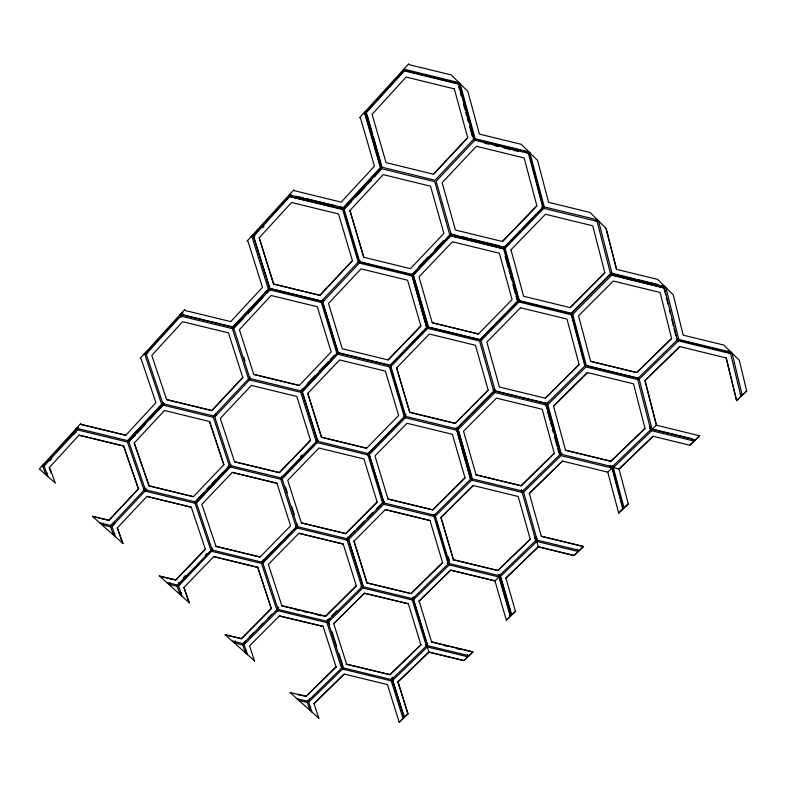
<?xml version="1.0" encoding="UTF-8"?>
<svg xmlns="http://www.w3.org/2000/svg" width="786" height="786" viewBox="0 0 786 786"><rect width="100%" height="100%" fill="white"/><g stroke="black" fill="none" stroke-linecap="round" stroke-linejoin="round"><path stroke-width="1.18" d="M329.118 618.346L328.234 622.266L342.873 667.825L391.556 679.605L426.356 646.053L426.356 641.916L412.758 597.409M389.974 674.732L420.903 644.726L389.974 674.732L345.968 664.091M450.702 570.125L419.105 601.084L450.702 570.125L494.944 580.864L498.963 576.993L498.52 574.615M468.898 655.691L427.692 645.699L413.613 599.63L413.701 596.82M426.356 646.053L412.277 599.983L412.336 598.107M344.17 674.083L313.997 703.647L344.17 674.083L387.4 684.547L399.209 722.265L407.954 713.786L397.962 681.826L428.901 652.036L463.848 660.505L472.838 651.938L431.593 641.936L472.838 651.938M411.029 593.646L442.597 562.619L411.029 593.646L367.013 582.976L353.985 541.112L367.013 582.976M420.883 326.003L388.137 359.939L342.264 348.768L328.499 303.455L361.059 268.851L407.59 280.229L420.883 326.003L388.137 359.939M404.22 715.083L404.122 717.441L392.548 680.509L392.774 677.208M408.356 603.805L364.429 593.273L333.667 623.72L364.449 593.155L408.356 603.805L420.903 644.864M399.209 722.265L407.954 713.786M407.944 713.943L397.962 681.826M391.909 677.611L403.238 713.767L403.031 718.473L391.231 680.853L391.389 678.652M409.761 412.355L396.596 367.877L409.761 412.355L455.222 423.418L488.175 390.239L475.481 345.29L429.362 334.05L396.586 367.936M405.714 416.413L390.868 366.482L391.202 364.783L427.712 327.025L479.146 339.562L493.873 391.566L456.804 428.842L405.714 416.413L405.91 414.251M369.302 454.544L405.37 417.779L405.566 415.617L369.833 452.058L369.302 454.544L384.089 502.942L434.344 515.154L470.627 479.175L456.165 427.918L470.627 479.175M404.328 416.796L404.535 414.635L389.817 365.176L389.473 366.885L404.328 416.796L368.261 453.581L317.564 441.251L302.109 391.929L338.776 352.747L388.628 364.891M388.038 499.051L432.762 509.829L464.998 477.809L452.363 434.314L407.01 423.281L374.942 455.919L388.038 499.051L432.762 509.918L465.017 477.898M430.011 520.538L385.386 509.603L430.011 520.538L442.606 562.727M434.285 514.614L447.941 560.516L448.138 563.965L412.611 598.696L363.152 586.7L348.444 539.766L383.755 504.268L384.02 502.323M382.723 503.315L383.126 500.397L368.477 452.431L367.936 454.927L382.723 503.315L347.412 538.823L297.53 526.708L282.154 478.89L283.481 476.188L318.261 440.229M413.161 275.434L413.289 274.569L450.594 235.436L503.639 248.808L517.905 300.979L480.02 339.621L428.075 326.966L413.161 275.434L450.83 235.918L503.639 248.808M377.123 502.058L345.742 533.665L301.343 522.887L287.705 480.334L318.949 448.04L363.967 458.975L377.123 502.058L345.742 533.665M328.234 622.266L362.827 587.987L363.26 585.256M297.54 525.775L264.332 559.642L262.848 563.061L278.126 609.455L327.222 621.353L361.815 587.063L362.395 583.428L347.815 536.897M412.09 274.402L449.759 234.876L434.776 181.674L381.475 168.656L344.052 209.076L359.683 261.62L412.09 274.402L412.228 273.557M426.66 327.369L411.884 274.982L359.988 262.327L322.732 302.04L338.275 352.934L389.817 365.49L426.66 327.369L411.884 274.982M311.904 712.028L308.662 702.193L342.558 669.073L343.118 665.84M296.98 698.715L307.67 701.299L341.556 668.159L342.313 663.865L338.963 653.441M356.294 585.845L325.551 616.371L281.86 605.78L268.35 564.397L298.916 533.291L343.207 544.04L356.294 585.845L325.551 616.371M306 696.494L336.153 666.852L306 696.494L289.965 692.456L318.88 718.257M348.444 539.766L349.151 536.533L355.125 530.521M310.676 706.781L309.91 710.249L307.365 702.537L307.886 700.247M361.815 587.063L347.088 540.129L347.569 537.978M308.662 702.193L309.448 698.774M341.556 668.159L326.917 622.62L327.664 619.397M366.59 448.226L321.503 437.183L307.748 393.373L339.65 359.939L385.405 371.139L398.64 415.489L366.59 448.226L321.464 437.262L307.788 393.314M343.207 544.04L298.916 533.291M323.105 626.393L279.472 615.959L323.105 626.393L336.123 666.99M454.288 88.877L406.126 77.057L372.102 114.334L386.034 162.614L433.469 174.207L467.699 137.688L454.298 88.838M649.56 428.419L691.533 438.637L694.058 441.044L651.682 430.728L649.56 428.419L649.973 427.053L652.095 429.353L695.296 439.865M458.68 83.66L459.004 82.638L404.761 69.364L404.515 68.48L404.977 70.514L458.68 83.66L459.771 84.741L474.656 139.181L527.858 152.189L528.929 153.25L543.087 206.62L597.478 219.834L595.817 219.5L596.869 220.542L610.653 274.157L571.687 313.329L519.35 300.566L518.455 299.456L504.327 247.777L542.694 208.094L543.843 208.319L505.093 248.386L519.35 300.566M459.771 84.741L460.105 83.729L475.127 138.719L528.87 151.855L527.858 152.189M281.86 605.78L325.581 616.244M247.531 654.591L244.151 644.569L277.831 610.722L278.499 608.816M278.126 609.455L278.794 607.549M232.361 641.052L243.129 643.665L276.81 609.808L277.812 606.949M183.953 587.437L189.23 602.754L183.953 587.437L213.772 556.616L257.739 567.276L271.308 608.61L241.381 638.743L225.169 634.823L254.615 660.918M301.343 522.887L345.761 533.556M262.848 563.061L297.216 528.025L298.002 525.942M231.457 465.341L196.362 502.853L212.299 550.112L261.817 562.128L296.184 527.082L297.373 523.967M246.303 650.7L245.497 652.783L242.845 644.923L243.66 642.869M244.151 644.569L245.772 640.482M241.381 638.743L271.357 608.482M235.25 640.836L234.395 642.869L242.845 644.923M282.154 478.89L317.249 442.606L317.917 441.025M316.198 441.634L317.22 439.266L301.903 390.396L300.733 392.322L316.198 441.634L281.113 477.927L230.789 465.705L214.745 416.973L216.71 414.831M276.81 609.808L261.522 563.424L262.642 560.86M261.817 562.128L262.563 560.418M271.308 608.61L257.739 567.276M260.058 557.028L215.983 546.349L260.058 557.028L290.604 525.834L276.947 483.262L232.263 472.406L201.845 504.298L215.983 546.349M310.529 440.347L279.344 472.651L234.562 461.775L220.326 418.417L251.373 385.415L296.784 396.468L310.529 440.347L279.344 472.651M281.113 477.927L282.007 476.139M296.184 527.082L280.808 479.264L282.145 476.562M276.947 483.262L232.263 472.406M302.109 391.929L338.776 352.747M336.88 353.336L337.725 351.755L322.319 301.343L270.826 288.796L233.737 328.224L249.899 378.498L301.048 390.947L336.88 353.336L321.327 302.453L322.319 301.343M213.772 556.616L257.69 567.394M182.087 596.201L178.569 586.002L212.986 549.758M166.671 582.446L177.528 585.079L210.982 550.475L212.436 547.999M181.124 592.526L180.023 594.363L177.263 586.356L179.493 582.75M175.681 580.048L205.48 549.149L175.681 580.048L159.342 576.089L175.759 579.93M301.048 390.947L302.217 389.021M178.569 586.002L180.79 582.406L212.249 549.866M177.528 585.079L179.208 582.387M299.27 385.474L253.75 374.401L299.27 385.474L331.152 351.941L317.298 306.746L271.121 295.497L239.416 329.668L253.75 374.401M169.894 582.495L168.735 584.293L177.263 586.356M196.362 502.853L231.703 465.322M234.562 461.775L279.394 472.563M164.264 403.67L128.747 441.624L145.371 489.776L195.311 501.9L230.652 464.369M223.853 464.723L209.489 421.522L164.48 410.489L134.259 443.058L149.006 485.905L193.454 496.693L223.853 464.723L209.557 421.443M210.982 550.475L195.036 503.227L197.139 500.328M205.411 549.247L191.273 507.167L146.923 496.408L117.311 527.887L122.803 543.48L117.311 527.887M195.311 501.9L203.348 492.802M193.454 496.693L149.085 485.817L134.259 443.058M359.988 262.327L359.34 263.074L411.736 275.857M467.69 137.707L433.469 174.207M363.771 257.277L349.927 210.51L383.204 174.63L430.541 186.184L443.894 233.462L410.42 268.655L363.771 257.277L349.927 210.51M359.683 261.62L360.322 260.893M322.732 302.04L323.714 300.94M358.917 261.306L358.259 262.043L342.627 209.508L289.749 196.598L253.377 236.468L269.647 288.354L321.651 301.028L358.917 261.306L343.433 209.273L289.749 196.598M114.874 533.389L113.459 534.971L110.58 526.817L101.984 524.724L103.447 523.191M146.923 496.408L191.204 507.265M321.651 301.028L322.653 299.928M250.695 378.675L249.594 379.884L300.733 392.322M108.989 520.273L92.414 516.373L108.9 520.371L138.493 488.804L123.687 446.035L78.954 435.169L49.538 467.326L55.364 483.135L39.3 468.987L80.722 423.595L80.997 424.371L125.819 435.257L80.889 424.44L80.722 423.595M125.731 435.336L155.923 402.678L141.008 358.573L140.105 358.426L184.671 309.596L184.857 310.441L230.789 321.621L262.465 287.362L247.973 241.273L247.089 241.096L293.895 189.799L294.151 190.644L341.212 202.14L374.46 166.151L360.44 117.92L359.585 117.713L408.799 63.735L409.054 64.658L451.292 74.955L467.808 91.363L479.45 134.121L521.315 144.339L537.545 160.413L548.618 202.336L590.09 212.466L606.026 228.264L616.548 269.362L657.627 279.394L673.288 294.907L683.191 335.16L723.886 345.083L739.361 360.371L746.7 391.015L736.61 400.634L726.195 357.895L736.61 400.634M45.5 463.514L46.286 463.711L42.778 466.275L41.982 466.078L45.5 463.514L78.384 427.466M146.638 352.619L147.444 352.816L143.995 354.191L146.638 352.619L182.008 313.84L179.68 315.068M255.037 235.977L251.147 236.684L252.827 236.193L289.975 195.459L288.6 195.557M289.808 194.28L290.073 195.125L343.767 207.809L380.837 167.772L365.274 114.029L363.81 113.115L364.429 113.823L404.731 69.64M78.649 428.645L44.095 465.892L47.907 476.483M249.368 377.968L213.684 416L162.918 403.66L146.167 353.995L180.76 316.07L183.079 314.842L234.189 327.281L232.361 328.636L180.76 316.07M366.129 112.87L404.397 70.917L458.631 84.19L473.663 139.171L435.061 180.23L381.829 167.153L366.129 112.87L366.718 113.587M50.029 460.645L51.67 458.857M73.727 434.687L76.173 432.005M180.633 317.524L182.264 315.736M262.406 227.901L264.047 226.103M259.154 237.903L291.547 202.493L338.511 213.959L352.413 260.647L319.912 295.32L273.587 284.07L259.213 237.883L273.636 284.041L319.912 295.32L352.442 260.628M229.443 466.088L213.389 417.366L215.364 415.214M146.383 489.707L145.096 491.103L195.036 503.227M250.194 377.084L248.523 378.891L232.361 328.636M115.562 536.838L111.887 526.443L114.736 523.358L113.695 522.425L110.836 525.51L99.881 522.847M213.684 416L215.659 413.858M77.028 427.653L77.303 428.419L127.686 440.661L163.203 402.697M183.099 312.641L180.79 313.85L181.055 314.655L232.666 327.222L269.755 287.784L253.652 236.399L252.827 236.193M342.961 208.035L380.385 167.595L364.665 113.322M163.203 402.904L127.686 440.661M269.755 287.784L232.666 327.222M135.585 434.845L128.747 441.624M137.226 433.076L145.42 424.224M150.332 418.918L155.255 413.603M156.886 411.835L164.264 403.876M243.758 318.025L233.737 328.224M247.855 313.594L262.622 297.648M266.719 293.227L270.826 288.796M351.44 201.737L344.052 209.076M355.557 197.286L366.266 185.722M367.917 183.944L371.208 180.387M374.5 176.821L381.475 168.656M145.331 488.764L144.044 490.15L127.42 442.007L77.048 429.775M110.58 526.817L113.439 523.722M108.9 520.371L138.493 488.804M242.845 377.516L211.817 410.597L166.642 399.622L151.777 355.429L182.617 321.71L228.441 332.861L242.786 377.575L211.886 410.538L166.642 399.622M110.836 525.51L145.793 488.253M111.887 526.443L146.844 489.187M214.745 416.973L250.42 378.94M474.754 140.242L436.132 181.281L451.203 234.454L504.023 247.344L542.772 207.268L528.477 153.378L474.754 140.242L474.272 140.684M179.739 314.95L180.79 313.85M206.728 489.256L210.108 485.699M211.807 483.921L216.032 479.489M217.722 477.711L222.802 472.386M227.871 467.051L229.561 465.283M307.287 383.696L314.901 375.718M319.126 371.277L328.42 361.521M330.11 359.742L334.345 355.311M418.859 266.592L427.977 257.022M434.609 250.066L443.726 240.496M502.45 241.508L536.887 205.824L524.144 157.947L476.404 146.284L442.154 182.686L455.438 230.033L502.45 241.508L536.887 205.824M183.167 577.965L185.722 575.332M205.274 555.093L206.973 553.334M300.262 456.813L301.952 455.055M390.868 366.482L427.722 328.381L427.712 327.025M510.959 249.82L545.455 214.254L592.732 225.808L604.847 272.752L570.214 307.631L523.623 296.263L510.988 249.84M478.438 333.991L512.089 299.564L499.375 253.22L452.481 241.774L418.987 276.878L432.212 322.732L478.438 333.991L432.212 322.732M495.288 391.173L480.551 339.159L518.082 300.891L569.909 313.526L571.294 314.764L584.863 365.922L546.761 403.699L495.288 391.173L494.64 389.227M571.294 314.764L518.966 302.001L481.071 340.633L480.551 339.159M520.529 307.739L486.858 342.087L499.464 387.046L545.278 398.207L579.144 364.576L567.001 319.077L520.558 307.778M455.222 423.418L488.175 390.239M570.214 307.631L604.847 272.752M249.201 637.043L253.475 632.74M258.614 627.572L262.897 623.269M268.036 618.101L271.455 614.662M276.593 609.494L278.303 607.775M356.834 528.811L364.517 521.089M367.072 518.505L373.055 512.501M376.465 509.063L384.148 501.34M457.55 427.535L494.266 390.613L545.248 403.022L546.378 405.085L559.927 454.652L522.651 491.103L472.013 478.802L457.55 427.535L471.256 474.921M571.334 313.113L609.916 274.324L664.445 288.059L677.336 339.866L638.173 378.154L586.297 365.519L584.784 363.81L571.334 313.113L572.739 314.351L586.297 365.519M457.835 429.814L494.915 392.558L546.378 405.085M572.739 314.351L611.705 275.188L664.445 288.059M279.511 615.831L249.565 645.886L254.566 661.055M353.955 541.21L385.386 509.603M545.278 398.207L579.144 364.576M331.692 615.802L336.83 610.702M360.833 586.896L362.543 585.197M521.717 490.769L535.806 540.503L499.316 575.686L449.494 563.601L435.365 516.107L471.659 480.148L471.236 477.416M637.181 377.329L650.661 429.745L612.353 466.678L561.342 454.269L547.793 404.692L585.904 366.924L637.76 379.569L635.756 377.722L584.391 365.205L585.904 366.924M440.946 517.463L473.221 485.532L518.17 496.467L530.255 539.255L497.823 570.577L453.483 559.819L440.946 517.463L453.483 559.819M553.55 406.156L587.397 372.554L633.516 383.843L645.011 428.419L610.968 461.313L565.556 450.26L553.511 406.087L587.447 372.613M440.956 517.561L473.221 485.532M476.1 474.852L521.128 485.719L554.258 453.276L542.183 409.251L496.477 398.119L463.514 431.2L476.1 474.852L521.157 485.807L554.297 453.355M590.62 361.334L636.719 372.525L671.608 338.491L636.788 372.584L590.62 361.334L578.545 315.766L613.257 281.034L660.102 292.471L671.608 338.491M447.224 563.12L448.944 561.44L449.15 564.898L413.613 599.63M622.817 508.955L611.96 468.043L560.949 455.634L523.673 492.075L523.073 490.179M612.206 465.901L613.375 467.66L619.034 469.036L653.097 436.25L689.813 445.249L699.707 435.808L656.389 425.206L652.095 429.353L639.195 379.166L678.367 340.878L730.626 353.621L740.923 396.37M574.114 555.535L538.302 546.742L505.879 578.083L538.341 546.85L574.114 555.535L583.546 546.545L541.318 536.288L529.292 493.441L562.442 461.087L607.794 472.19L611.96 468.043L610.231 465.4L610.84 467.719M679.792 346.577L644.962 380.571L656.457 425.275L645.031 380.63L679.792 346.577L726.293 357.954M497.823 570.577L530.255 539.255M565.556 450.26L610.909 461.225L645.011 428.419M425.619 644.491L427.348 642.82L427.358 646.966L428.91 652.174L397.952 681.963M392.548 680.509L427.358 646.966L467.778 656.762L467.591 654.65M449.15 564.898L498.963 576.993L510.31 616.204L509.554 612.304L510.694 611.223L511.46 615.114L500.318 576.629L536.818 541.456L578.191 551.497L577.258 549.257M651.682 430.728L613.375 467.66L624.015 507.815L622.188 504.828L611.94 466.196M574.075 555.427L583.546 546.545M736.511 400.575L746.7 391.015M428.91 652.174L463.858 660.643L472.848 652.075M506.341 620.144L515.469 611.292L506.341 620.144L494.944 580.864L450.712 570.243M628.279 503.895L618.67 513.062L628.279 503.895L619.034 469.036L653.097 436.25M78.954 435.169L123.687 446.035M127.42 442.007L130.171 439.649M47.514 473.26L45.775 474.577L42.778 466.275M43.024 464.939L46.521 462.384M75.869 428.881L78.394 427.122M146.167 353.995L147.915 352.943M145.086 353.002L147.719 351.43M528.929 153.25L529.951 152.926L544.236 206.826L543.087 206.62M527.475 153.692L528.477 153.378M252.286 235.427L253.957 234.955M342.627 209.508L343.433 209.273M662.146 287.067L663.6 286.654L665.909 287.637L678.799 339.454L731.068 352.197L728.15 350.605L732.09 353.219L742.181 395.161L740.186 393.835M290.073 195.125L291.39 195.026M541.642 207.052L542.772 207.268M596.869 220.542L598.539 220.886L612.117 273.734L664.868 286.605L662.569 285.632L663.6 286.654L665.634 294.819M595.405 220.974L597.065 221.328L542.694 208.094M606.026 228.264L616.548 269.362M337.941 354.339L389.473 366.885M409.761 412.286L455.212 423.34M562.049 453.679L559.701 453.109L560.949 455.634M405.37 417.779L456.45 430.207M162.633 405.026L213.389 417.366M317.249 442.606L367.936 454.927M471.659 480.148L522.277 492.449L521.393 489.609M583.497 546.437L541.318 536.288M536.17 536.877L537.192 540.129L579.37 550.377M230.495 467.051L280.808 479.264M383.755 504.268L434 516.481L448.138 563.965M453.473 559.701L497.803 570.459M297.216 528.025L347.088 540.129M367.033 582.858L411.029 593.528M212.014 551.418L261.522 563.424M362.827 587.987L412.277 599.983M294.888 609.386L298.444 610.25M304.379 611.685L307.935 612.549M317.436 614.848L320.993 615.713M444.011 645.532L447.519 646.377M456.853 648.647L460.35 649.491M277.831 610.722L326.917 622.62M225.228 634.695L241.43 638.615M389.984 674.594L346.655 664.249L333.686 623.593M342.558 669.073L391.231 680.853M306.363 696.18L298.13 694.185L299.446 695.364M298.985 700.503L307.365 702.537M364.429 113.823L365.274 114.029M484.913 143.288L488.46 144.152M494.374 145.597L497.921 146.461M503.826 147.906L510.92 149.645M513.287 150.224L518.013 151.374M296.145 196.186L303.288 197.934M305.675 198.514L335.435 205.775M337.823 206.364L343.767 207.809M458.091 235.721L450.958 233.982L451.203 234.454M460.468 236.301L467.611 238.04M469.989 238.62L499.709 245.88M611.508 273.164L635.255 278.961M637.633 279.541L657.813 284.473M677.139 339.68L727.718 352.02L730.626 353.621M269.333 289.788L321.327 302.453M427.722 328.381L479.647 341.036L479.146 339.562M381.829 167.153L373.478 136.951M610.319 272.88L612.117 273.734M609.916 274.324L611.705 275.188M676.382 337.98L678.799 339.454M676.766 339.886L678.367 340.878M503.276 246.745L504.023 247.344M504.327 247.777L505.093 248.386M92.414 516.373L122.891 543.381M159.42 575.971L189.23 602.754M637.849 377.938L639.195 379.166M699.707 435.808L689.813 445.249M364.999 111.769L365.618 112.516M518.082 300.891L518.966 302.001M546.653 402.629L547.793 404.692M561.342 454.269L560.074 451.763L546.968 403.798M559.101 452.982L559.927 454.652M562.442 461.087L529.292 493.441M49.096 467.532L50.982 472.779M123.599 446.114L138.405 488.892M144.811 354.398L161.572 404.043M494.266 390.613L494.915 392.558M314.036 703.499L318.851 718.414M263.015 560.005L263.772 562.304M493.235 389.62L493.873 391.566M243.866 357.394L244.977 360.872M285.485 486.966L287.342 492.753M291.803 506.626L294.406 514.712M328.175 619.859L329.668 624.487M331.898 631.443L336.732 646.495M251.972 236.891L268.252 288.767M535.806 538.184L538.341 546.85M534.804 537.241L535.806 540.503M419.115 600.956L431.593 642.074M448.236 556.616L449.287 560.153M505.86 577.975L515.498 611.42M367.052 114.756L372.8 134.612M413.289 274.569L428.056 325.62M500.318 575.381L510.36 610.064M498.638 574.605L509.554 612.304M523.093 490.395L537.192 540.129M458.631 86.372L459.604 89.928M460.252 92.286L461.225 95.843M463.485 104.125L465.106 110.04M465.754 112.408L466.727 115.955M467.365 118.322L468.338 121.869M469.635 126.605L472.229 136.066M505.143 256.423L508.355 268.164M509.004 270.512L509.967 274.039M510.605 276.387L511.568 279.904M512.855 284.611L515.429 294.003M516.068 296.351L517.031 299.869M545.248 403.022L546.85 408.867M547.488 411.206L550.043 420.569M550.681 422.907L551.644 426.415M552.283 428.753L553.246 432.261M554.523 436.937L557.087 446.291M557.726 448.629L558.689 452.147M607.745 472.111L618.67 513.062M666.214 297.157L667.953 304.153M669.407 309.979L670.281 313.486M671.735 319.312L673.474 326.318M674.054 328.646L675.803 335.642M403.287 69.826L403.513 70.966M499.876 574.252L500.318 576.629M404.761 69.364L404.977 70.514M471.59 476.08L472.013 478.802M435.316 514.083L435.365 516.107M433.951 514.447L434 516.481"/></g></svg>
